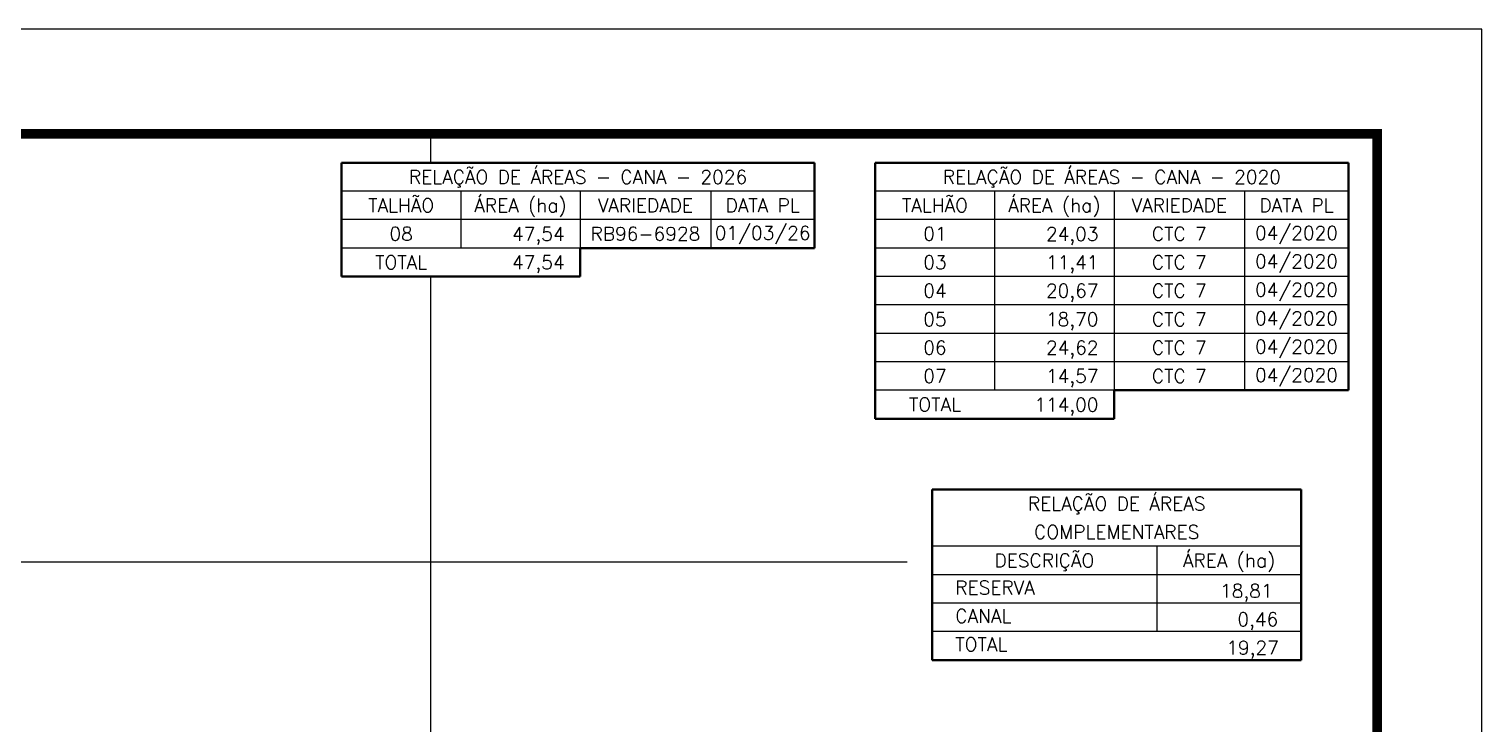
# Model space of a CAD drawing. Header units: millimetres. Extents: x 739154 to 742304, y 7812308 to 7816763.
# Drawn here: x 740225 to 742304, y 7815768 to 7816763 of the extents above; entities that cross this region are included whole.
import ezdxf
from ezdxf.enums import TextEntityAlignment as Align

# ---------------------------------------------------------------- set-up
doc = ezdxf.new("R2010")
doc.units = ezdxf.units.MM
doc.linetypes.add('LIN0', pattern=[0])
for name, color, linetype in [('MALHA', 8, 'Continuous'), ('MARGEM', 5, 'Continuous'), ('QUADRO_DE_AREAS_CANA_2026', 7, 'Continuous'), ('QUADRO_DE_AREAS_CANA_ANTIGA', 7, 'Continuous'), ('QUADRO_DE_AREAS_COMPLEMENTARES', 7, 'Continuous')]:
    doc.layers.add(name, color=color, linetype=linetype)
doc.styles.add('Simplex', font='simplex.shx')

msp = doc.modelspace()

# ---------------------------------------------------------------- linework, layer by layer
at = {"layer": 'MALHA', "color": 8}
for p, q in [((740800, 7816571.2), (740800, 7816612.6)), ((740800, 7815537.8), (740800, 7816408.4)), ((739304, 7816000), (741481.5, 7816000))]:
    msp.add_line(p, q, dxfattribs=at)
at = {"layer": 'MARGEM', "color": 174, "linetype": 'LIN0', "flags": 128}
msp.add_lwpolyline([(742304, 7812307.6), (742304, 7816762.6), (739154, 7816762.6), (739154, 7812307.6)], close=True, dxfattribs=at)
at = {"layer": 'MARGEM', "color": 174, "linetype": 'LIN0', "const_width": 13.6, "flags": 128}
msp.add_lwpolyline([(742154, 7812809.2), (742154, 7816612.6), (739304, 7816612.6), (739304, 7812809.2)], close=True, dxfattribs=at)
at = {"layer": 'QUADRO_DE_AREAS_CANA_2026', "color": 174, "linetype": 'ByBlock', "lineweight": 40}
for p, q in [((740672.2, 7816489.8), (740672.2, 7816571.2)), ((740672.2, 7816571.2), (741349.2, 7816571.2)), ((741349.2, 7816489.8), (741349.2, 7816571.2)), ((740672.2, 7816489.8), (740672.2, 7816449.1)), ((741349.2, 7816489.8), (741349.2, 7816449.1)), ((740672.2, 7816449.1), (740672.2, 7816408.4)), ((741013.7, 7816449.1), (741013.7, 7816408.4)), ((741349.2, 7816449.1), (741013.7, 7816449.1)), ((741013.7, 7816408.4), (740672.2, 7816408.4))]:
    msp.add_line(p, q, dxfattribs=at)
at = {"layer": 'QUADRO_DE_AREAS_CANA_2026', "linetype": 'Continuous'}
for p, q in [((741349.2, 7816530.5), (740672.2, 7816530.5)), ((740842.9, 7816530.5), (740842.9, 7816449.1)), ((741013.7, 7816530.5), (741013.7, 7816449.1)), ((741200.5, 7816530.5), (741200.5, 7816449.1)), ((741349.2, 7816489.8), (740672.2, 7816489.8)), ((741013.7, 7816449.1), (740672.2, 7816449.1))]:
    msp.add_line(p, q, dxfattribs=at)
at = {"layer": 'QUADRO_DE_AREAS_CANA_ANTIGA', "color": 174, "linetype": 'ByBlock', "lineweight": 40}
for p, q in [((741436, 7816489.8), (741436, 7816571.2)), ((741436, 7816571.2), (742113.1, 7816571.2)), ((742113.1, 7816489.8), (742113.1, 7816571.2)), ((741436, 7816489.8), (741436, 7816449.1)), ((742113.1, 7816489.8), (742113.1, 7816449.1)), ((741436, 7816449.1), (741436, 7816204.8)), ((742113.1, 7816449.1), (742113.1, 7816245.6)), ((741777.6, 7816245.6), (741777.6, 7816204.8)), ((742113.1, 7816245.6), (741777.6, 7816245.6)), ((741777.6, 7816204.8), (741436, 7816204.8))]:
    msp.add_line(p, q, dxfattribs=at)
at = {"layer": 'QUADRO_DE_AREAS_CANA_ANTIGA', "linetype": 'Continuous'}
for p, q in [((742113.1, 7816530.5), (741436, 7816530.5)), ((741606.8, 7816530.5), (741606.8, 7816449.1)), ((741777.6, 7816530.5), (741777.6, 7816449.1)), ((741964.4, 7816530.5), (741964.4, 7816449.1)), ((742113.1, 7816489.8), (741436, 7816489.8)), ((742113.1, 7816449.1), (741436, 7816449.1)), ((741606.8, 7816449.1), (741606.8, 7816245.6)), ((741777.6, 7816449.1), (741777.6, 7816245.6)), ((741964.4, 7816449.1), (741964.4, 7816245.6)), ((742113.1, 7816408.4), (741436, 7816408.4)), ((742113.1, 7816367.7), (741436, 7816367.7)), ((742113.1, 7816327), (741436, 7816327)), ((742113.1, 7816286.3), (741436, 7816286.3)), ((741777.6, 7816245.6), (741436, 7816245.6))]:
    msp.add_line(p, q, dxfattribs=at)
at = {"layer": 'QUADRO_DE_AREAS_COMPLEMENTARES', "color": 174, "linetype": 'ByBlock', "lineweight": 40}
for p, q in [((741517.2, 7815981.5), (741517.2, 7816103.7)), ((741517.2, 7816103.7), (742045.5, 7816103.7)), ((742045.5, 7815981.5), (742045.5, 7816103.7)), ((741517.2, 7815981.5), (741517.2, 7815900.1)), ((742045.5, 7815981.5), (742045.5, 7815900.1)), ((741517.2, 7815900.1), (741517.2, 7815859.4)), ((742045.5, 7815900.1), (742045.5, 7815859.4)), ((742045.5, 7815859.4), (741517.2, 7815859.4))]:
    msp.add_line(p, q, dxfattribs=at)
at = {"layer": 'QUADRO_DE_AREAS_COMPLEMENTARES', "linetype": 'Continuous'}
for p, q in [((742045.5, 7816022.3), (741517.2, 7816022.3)), ((741838.8, 7816022.3), (741838.8, 7815981.5)), ((742045.5, 7815981.5), (741517.2, 7815981.5)), ((741838.8, 7815981.5), (741838.8, 7815900.1)), ((742045.5, 7815940.8), (741517.2, 7815940.8)), ((742045.5, 7815900.1), (741517.2, 7815900.1))]:
    msp.add_line(p, q, dxfattribs=at)

# ---------------------------------------------------------------- texts
at = {"layer": 'QUADRO_DE_AREAS_CANA_2026', "linetype": 'Continuous', "style": 'Simplex'}
for s, p in [('RELAÇÃO DE ÁREAS - CANA - 2026', (741010.7, 7816550.9)), ('ÁREA (ha)', (740928.3, 7816510.2)), ('TALHÃO', (740757.6, 7816510.2)), ('VARIEDADE', (741107.1, 7816510.2)), ('DATA PL', (741274.9, 7816510.2)), ('08', (740757.6, 7816469.5)), ('RB96-6928', (741107.1, 7816469.5)), ('01/03/26', (741274.9, 7816470.8)), ('TOTAL', (740757.6, 7816428.8))]:
    msp.add_text(s, height=19.5, dxfattribs=at).set_placement(p, align=Align.MIDDLE_CENTER)
for p in [(740991.5, 7816459.6), (740991.5, 7816418.9)]:
    msp.add_text('47,54', height=19.5, dxfattribs=at).set_placement(p, align=Align.RIGHT)
at = {"layer": 'QUADRO_DE_AREAS_CANA_ANTIGA', "linetype": 'Continuous', "style": 'Simplex'}
for s, p in [('RELAÇÃO DE ÁREAS - CANA - 2020', (741774.5, 7816550.9)), ('ÁREA (ha)', (741692.2, 7816510.2)), ('TALHÃO', (741521.4, 7816510.2)), ('VARIEDADE', (741871, 7816510.2)), ('DATA PL', (742038.7, 7816510.2)), ('01', (741521.4, 7816469.5)), ('CTC 7', (741871, 7816469.5)), ('04/2020', (742038.7, 7816470.8)), ('04/2020', (742038.7, 7816430.1)), ('03', (741521.4, 7816428.8)), ('CTC 7', (741871, 7816428.8)), ('04/2020', (742038.7, 7816389.4)), ('04', (741521.4, 7816388)), ('CTC 7', (741871, 7816388)), ('04/2020', (742038.7, 7816348.7)), ('05', (741521.4, 7816347.3)), ('CTC 7', (741871, 7816347.3)), ('04/2020', (742038.7, 7816307.9)), ('06', (741521.4, 7816306.6)), ('CTC 7', (741871, 7816306.6)), ('04/2020', (742038.7, 7816267.2)), ('07', (741521.4, 7816265.9)), ('CTC 7', (741871, 7816265.9)), ('TOTAL', (741521.4, 7816225.2))]:
    msp.add_text(s, height=19.5, dxfattribs=at).set_placement(p, align=Align.MIDDLE_CENTER)
for s, p in [('24,03', (741755.4, 7816459.6)), ('11,41', (741755.4, 7816418.9)), ('20,67', (741755.4, 7816378.2)), ('18,70', (741755.4, 7816337.5)), ('24,62', (741755.4, 7816296.8)), ('14,57', (741755.4, 7816256.1)), ('114,00', (741755.4, 7816215.3))]:
    msp.add_text(s, height=19.5, dxfattribs=at).set_placement(p, align=Align.RIGHT)
at = {"layer": 'QUADRO_DE_AREAS_COMPLEMENTARES', "linetype": 'Continuous', "style": 'Simplex'}
for s, p in [('RELAÇÃO DE ÁREAS', (741781.4, 7816083.3)), ('COMPLEMENTARES', (741781.4, 7816042.6)), ('DESCRIÇÃO', (741678, 7816001.9)), ('ÁREA (ha)', (741942.2, 7816001.9))]:
    msp.add_text(s, height=19.5, dxfattribs=at).set_placement(p, align=Align.MIDDLE_CENTER)
for s, p in [('RESERVA', (741550.5, 7815963.2)), ('CANAL', (741550.5, 7815922.5)), ('TOTAL', (741550.5, 7815881.8))]:
    msp.add_text(s, height=19.5, dxfattribs=at).set_placement(p, align=Align.MIDDLE_LEFT)
for s, p in [('18,81', (742004.5, 7815948.7)), ('0,46', (742012.6, 7815908)), ('19,27', (742013.4, 7815867.3))]:
    msp.add_text(s, height=19.5, dxfattribs=at).set_placement(p, align=Align.RIGHT)

doc.saveas('drawing.dxf')
